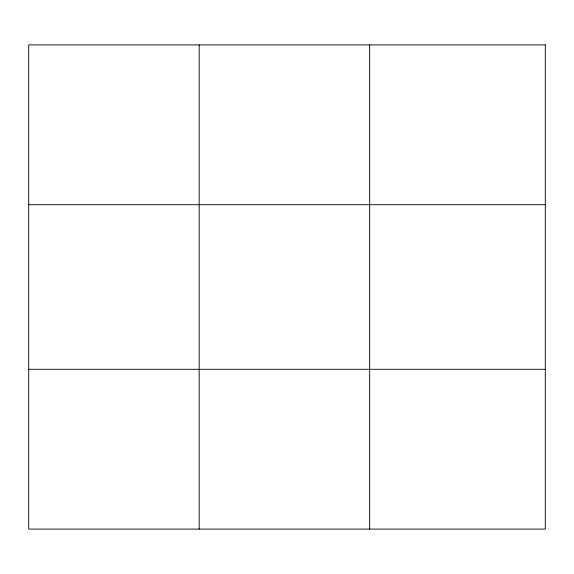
<?xml version="1.0" encoding="UTF-8"?>
<svg xmlns="http://www.w3.org/2000/svg" width="574" height="574" viewBox="0 0 574 574"><rect width="100%" height="100%" fill="white"/><g stroke="black" fill="none" stroke-linecap="round" stroke-linejoin="round"><path stroke-width="0.86" d="M199.178 529.092L199.178 44.908M369.656 529.092L369.656 44.908M28.7 204.688L545.3 204.688M28.7 369.312L545.3 369.312M545.3 44.908L28.7 44.908L28.7 529.092L545.3 529.092L545.3 44.908"/></g></svg>
